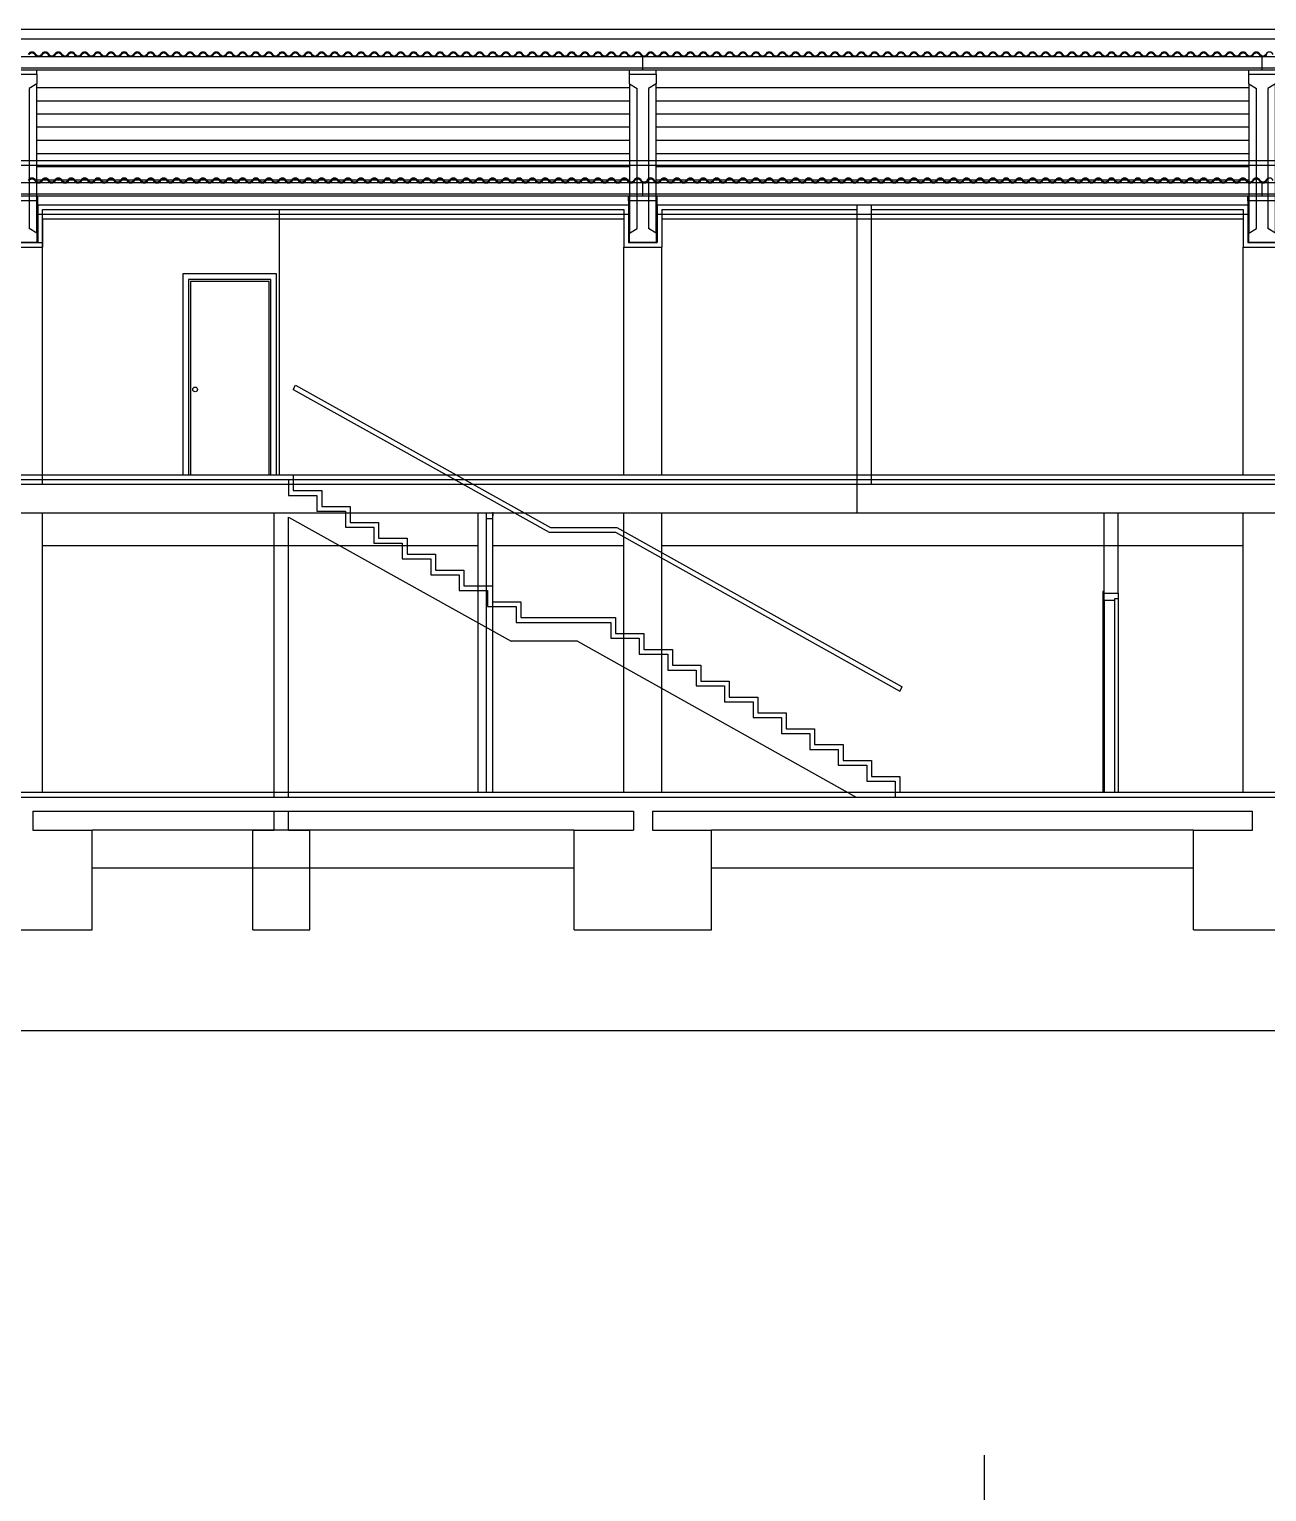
# Model space of a CAD drawing. Extents: x 61.5 to 152.9, y 23.4 to 69.1.
# Drawn here: x 103.48 to 116.54, y 53.63 to 69.06 of the extents above; entities that cross this region are included whole.
import ezdxf

# ---------------------------------------------------------------- set-up
doc = ezdxf.new("R2010")
doc.units = 0
doc.header["$LTSCALE"] = 0.02
doc.layers.get('0').update_dxf_attribs({"linetype": 'CONTINUOUS'})
for name, color, linetype in [('0-SM-AUX', 2, 'CONTINUOUS'), ('PB-20', 7, 'CONTINUOUS'), ('PB-21', 7, 'CONTINUOUS'), ('PB-22', 7, 'CONTINUOUS')]:
    doc.layers.add(name, color=color, linetype=linetype)

# ---------------------------------------------------------------- blocks, each defined once
blk = doc.blocks.new('P80210DF')
at = {"color": 4}
for points in [[(0, 0), (0, 2.12), (-0.99, 2.12), (-0.99, 0)], [(-0.06, 0), (-0.06, 2.06), (-0.93, 2.06), (-0.93, 0)], [(-0.08, 0), (-0.08, 2.04), (-0.91, 2.04), (-0.91, 0)]]:
    blk.add_lwpolyline(points, dxfattribs=at)
blk.add_circle((-0.86, 0.9), 0.025, dxfattribs=at)
blk = doc.blocks.new('P210-15T')
at = {"color": 4}
for p, q in [((-0.015, -0.04), (-0.015, -2.1)), ((0, -0.075), (0, -2.1)), ((0.11, -0.075), (0.11, -2.1)), ((0.15, -0.06), (0.15, -2.1))]:
    blk.add_line(p, q, dxfattribs=at)
for points in [[(0, -0.04), (0, 0.02), (-0.015, 0.02), (-0.015, -0.04)], [(0.15, -0.06), (0.11, -0.06), (0.11, -0.075), (0, -0.075), (0, 0), (0.15, 0)]]:
    blk.add_lwpolyline(points, close=True, dxfattribs=at)
blk = doc.blocks.new('Delta19-t')
for p, q in [((-0.14, 1.676), (-0.14, 1.776)), ((-0.14, 1.776), (0.14, 1.776)), ((0.14, 1.776), (0.14, 1.676)), ((-0.14, 1.676), (-0.06, 1.626)), ((-0.06, 0.15), (-0.06, 1.626)), ((0.14, 1.676), (0.06, 1.626)), ((0.06, 1.626), (0.06, 0.15)), ((-0.14, 0.1), (-0.06, 0.15)), ((-0.14, 0), (-0.14, 0.1)), ((0.14, 0), (-0.14, 0)), ((0.14, 0.1), (0.06, 0.15)), ((0.14, 0.1), (0.14, 0))]:
    blk.add_line(p, q)
at = {"color": 4}
for p, q in [((-0.14, 1.676), (-0.14, 0.1)), ((0.14, 0.1), (0.14, 1.676))]:
    blk.add_line(p, q, dxfattribs=at)

msp = doc.modelspace()

# ---------------------------------------------------------------- linework, layer by layer
at = {"layer": '0-SM-AUX'}
msp.add_lwpolyline([(89.519, 23.357), (142.288, 23.357), (142.288, 58.49), (89.519, 58.49)], close=True, dxfattribs=at)
at = {"layer": 'PB-20', "color": 4}
for p, q in [((96.695, 69.059), (136.281, 69.059)), ((96.705, 68.959), (136.271, 68.959)), ((136.288, 68.768), (96.688, 68.768)), ((109.955, 68.628), (109.955, 68.768)), ((116.488, 68.628), (116.488, 68.768)), ((136.288, 68.65), (96.688, 68.65)), ((136.288, 68.628), (96.688, 68.628)), ((103.561, 68.584), (103.561, 68.628)), ((109.815, 68.584), (109.815, 68.628)), ((110.095, 68.584), (110.095, 68.628)), ((116.348, 68.584), (116.348, 68.628)), ((103.561, 68.446), (109.815, 68.446)), ((110.095, 68.446), (116.348, 68.446)), ((103.561, 68.305), (109.815, 68.305)), ((110.095, 68.305), (116.348, 68.305)), ((103.561, 68.167), (109.815, 68.167)), ((110.095, 68.167), (116.348, 68.167)), ((103.561, 68.028), (109.815, 68.028)), ((110.095, 68.028), (116.348, 68.028)), ((103.561, 67.887), (109.815, 67.887)), ((103.561, 67.748), (109.815, 67.748)), ((110.095, 67.887), (116.348, 67.887)), ((110.095, 67.748), (116.348, 67.748)), ((103.561, 67.61), (109.815, 67.61)), ((110.095, 67.61), (116.348, 67.61)), ((103.561, 67.471), (109.815, 67.471)), ((110.095, 67.471), (116.348, 67.471)), ((106.121, 64.358), (106.121, 67.158)), ((116.288, 64.358), (116.288, 66.758)), ((106.267, 65.258), (106.292, 65.302)), ((106.292, 65.302), (108.98, 63.801)), ((106.267, 65.258), (108.967, 63.751)), ((108.967, 63.751), (109.667, 63.751)), ((108.98, 63.801), (109.68, 63.801)), ((109.667, 63.751), (112.667, 62.076)), ((109.68, 63.801), (112.692, 62.119)), ((112.667, 62.076), (112.692, 62.119)), ((105.842, 60.608), (104.146, 60.608)), ((109.23, 60.608), (106.442, 60.608)), ((115.763, 60.608), (110.68, 60.608)), ((105.842, 60.208), (104.146, 60.208)), ((109.23, 60.208), (106.442, 60.208)), ((115.763, 60.208), (110.68, 60.208))]:
    msp.add_line(p, q, dxfattribs=at)
at = {"layer": 'PB-20'}
for p, q in [((103.571, 67.208), (109.805, 67.208)), ((103.571, 67.208), (103.571, 66.808)), ((103.621, 67.158), (109.755, 67.158)), ((103.621, 66.808), (103.621, 67.158)), ((109.755, 67.158), (109.755, 66.758)), ((109.805, 67.208), (109.805, 66.808)), ((110.105, 67.208), (116.338, 67.208)), ((110.105, 67.208), (110.105, 66.808)), ((110.155, 67.158), (112.217, 67.158)), ((110.155, 67.158), (110.155, 66.758)), ((112.217, 63.958), (112.217, 67.208)), ((112.367, 64.258), (112.367, 67.208)), ((112.367, 67.158), (116.288, 67.158)), ((116.288, 67.158), (116.288, 66.758)), ((116.338, 67.208), (116.338, 66.808)), ((103.471, 66.808), (103.621, 66.808)), ((103.621, 64.258), (103.621, 66.808)), ((109.755, 66.758), (110.155, 66.758)), ((109.805, 66.808), (110.105, 66.808)), ((116.288, 66.758), (116.688, 66.758)), ((116.338, 66.808), (116.638, 66.808)), ((103.621, 64.358), (106.267, 64.358)), ((112.367, 64.358), (123.071, 64.358)), ((103.621, 64.308), (106.217, 64.308)), ((103.621, 64.258), (106.217, 64.258)), ((112.367, 64.308), (123.071, 64.308)), ((112.367, 64.258), (123.071, 64.258)), ((96.488, 63.958), (106.067, 63.958)), ((106.067, 60.958), (106.067, 63.958)), ((106.217, 60.958), (106.217, 63.912)), ((106.217, 63.912), (108.565, 62.601)), ((112.217, 63.958), (114.821, 63.958)), ((114.821, 63.108), (114.821, 63.958)), ((114.971, 63.108), (114.971, 63.958)), ((114.971, 63.958), (120.296, 63.958)), ((114.821, 63.108), (114.971, 63.108)), ((109.265, 62.601), (108.565, 62.601)), ((109.265, 62.601), (112.207, 60.958)), ((96.488, 61.008), (106.067, 61.008)), ((96.488, 60.958), (106.067, 60.958)), ((106.217, 61.008), (112.099, 61.008)), ((106.217, 60.958), (112.207, 60.958)), ((112.617, 61.008), (112.617, 60.958)), ((112.617, 60.958), (125.308, 60.958)), ((112.667, 61.008), (125.308, 61.008)), ((103.521, 60.808), (106.067, 60.808)), ((103.521, 60.808), (103.521, 60.608)), ((106.067, 60.608), (106.067, 60.808)), ((106.217, 60.608), (106.217, 60.808)), ((106.217, 60.808), (109.855, 60.808)), ((109.855, 60.808), (109.855, 60.608)), ((110.055, 60.808), (116.388, 60.808)), ((110.055, 60.808), (110.055, 60.608)), ((116.388, 60.608), (116.388, 60.808)), ((103.521, 60.608), (104.146, 60.608)), ((104.146, 59.558), (104.146, 60.608)), ((105.842, 59.558), (105.842, 60.608)), ((105.842, 60.608), (106.067, 60.608)), ((106.217, 60.608), (106.442, 60.608)), ((106.442, 59.558), (106.442, 60.608)), ((109.23, 60.608), (109.855, 60.608)), ((109.23, 59.558), (109.23, 60.608)), ((110.055, 60.608), (110.68, 60.608)), ((110.68, 59.558), (110.68, 60.608)), ((115.763, 59.558), (115.763, 60.608)), ((115.763, 60.608), (116.388, 60.608)), ((102.696, 59.558), (104.146, 59.558)), ((105.842, 59.558), (106.442, 59.558)), ((109.23, 59.558), (110.68, 59.558)), ((115.763, 59.558), (117.213, 59.558))]:
    msp.add_line(p, q, dxfattribs=at)
for points in [[(105.973, 64.358), (106.267, 64.358), (106.267, 64.191), (106.567, 64.191), (106.567, 64.023), (106.867, 64.023), (106.867, 63.856), (107.167, 63.856), (107.167, 63.688), (107.467, 63.688), (107.467, 63.521), (107.767, 63.521), (107.767, 63.353), (108.067, 63.353), (108.067, 63.186), (108.367, 63.186), (108.367, 63.018), (108.667, 63.018), (108.667, 62.851), (109.667, 62.851), (109.667, 62.683), (109.967, 62.683), (109.967, 62.516), (110.267, 62.516), (110.267, 62.348), (110.567, 62.348), (110.567, 62.181), (110.867, 62.181), (110.867, 62.013), (111.167, 62.013), (111.167, 61.846), (111.467, 61.846), (111.467, 61.678), (111.767, 61.678), (111.767, 61.511), (112.067, 61.511), (112.067, 61.343), (112.367, 61.343), (112.367, 61.176), (112.667, 61.176), (112.667, 61.008)], [(106.073, 64.308), (106.217, 64.308), (106.217, 64.141), (106.517, 64.141), (106.517, 63.973), (106.817, 63.973), (106.817, 63.806), (107.117, 63.806), (107.117, 63.638), (107.417, 63.638), (107.417, 63.471), (107.717, 63.471), (107.717, 63.303), (108.017, 63.303), (108.017, 63.136), (108.317, 63.136), (108.317, 62.968), (108.617, 62.968), (108.617, 62.801), (109.617, 62.801), (109.617, 62.633), (109.917, 62.633), (109.917, 62.466), (110.217, 62.466), (110.217, 62.298), (110.517, 62.298), (110.517, 62.131), (110.817, 62.131), (110.817, 61.963), (111.117, 61.963), (111.117, 61.796), (111.417, 61.796), (111.417, 61.628), (111.717, 61.628), (111.717, 61.461), (112.017, 61.461), (112.017, 61.293), (112.317, 61.293), (112.317, 61.126), (112.617, 61.126), (112.617, 61.008)]]:
    msp.add_lwpolyline(points, dxfattribs=at)
at = {"layer": 'PB-20', "color": 4}
for centre, radius, start, end in [((103.511, 68.774), 0.0448, 25.9263, 154.0737), ((103.511, 68.773), 0.0356, 34.9312, 145.0688), ((103.58, 68.813), 0.0448, 205.9263, 334.0737), ((103.58, 68.814), 0.0356, 214.9312, 325.0688), ((103.65, 68.774), 0.0448, 25.9263, 154.0737), ((103.65, 68.773), 0.0356, 34.9312, 145.0688), ((103.719, 68.813), 0.0448, 205.9263, 334.0737), ((103.719, 68.814), 0.0356, 214.9312, 325.0688), ((103.788, 68.774), 0.0448, 25.9263, 154.0737), ((103.788, 68.773), 0.0356, 34.9312, 145.0688), ((103.858, 68.813), 0.0448, 205.9263, 334.0737), ((103.858, 68.814), 0.0356, 214.9312, 325.0688), ((103.927, 68.774), 0.0448, 25.9263, 154.0737), ((103.927, 68.773), 0.0356, 34.9312, 145.0688), ((103.997, 68.813), 0.0448, 205.9263, 334.0737), ((103.997, 68.814), 0.0356, 214.9312, 325.0688), ((104.066, 68.774), 0.0448, 25.9263, 154.0737), ((104.066, 68.773), 0.0356, 34.9312, 145.0688), ((104.136, 68.813), 0.0448, 205.9263, 334.0737), ((104.136, 68.814), 0.0356, 214.9312, 325.0688), ((104.205, 68.774), 0.0448, 25.9263, 154.0737), ((104.205, 68.773), 0.0356, 34.9312, 145.0688), ((104.275, 68.813), 0.0448, 205.9263, 334.0737), ((104.275, 68.814), 0.0356, 214.9312, 325.0688), ((104.344, 68.774), 0.0448, 25.9263, 154.0737), ((104.344, 68.773), 0.0356, 34.9312, 145.0688), ((104.413, 68.813), 0.0448, 205.9263, 334.0737), ((104.413, 68.814), 0.0356, 214.9312, 325.0688), ((104.483, 68.774), 0.0448, 25.9263, 154.0737), ((104.483, 68.773), 0.0356, 34.9312, 145.0688), ((104.552, 68.813), 0.0448, 205.9263, 334.0737), ((104.552, 68.814), 0.0356, 214.9312, 325.0688), ((104.622, 68.774), 0.0448, 25.9263, 154.0737), ((104.622, 68.773), 0.0356, 34.9312, 145.0688), ((104.691, 68.813), 0.0448, 205.9263, 334.0737), ((104.691, 68.814), 0.0356, 214.9312, 325.0688), ((104.761, 68.774), 0.0448, 25.9263, 154.0737), ((104.761, 68.773), 0.0356, 34.9312, 145.0688), ((104.83, 68.813), 0.0448, 205.9263, 334.0737), ((104.83, 68.814), 0.0356, 214.9312, 325.0688), ((104.9, 68.774), 0.0448, 25.9263, 154.0737), ((104.9, 68.773), 0.0356, 34.9312, 145.0688), ((104.969, 68.813), 0.0448, 205.9263, 334.0737), ((104.969, 68.814), 0.0356, 214.9312, 325.0688), ((105.038, 68.774), 0.0448, 25.9263, 154.0737), ((105.038, 68.773), 0.0356, 34.9312, 145.0688), ((105.108, 68.813), 0.0448, 205.9263, 334.0737), ((105.108, 68.814), 0.0356, 214.9312, 325.0688), ((105.177, 68.774), 0.0448, 25.9263, 154.0737), ((105.177, 68.773), 0.0356, 34.9312, 145.0688), ((105.247, 68.813), 0.0448, 205.9263, 334.0737), ((105.247, 68.814), 0.0356, 214.9312, 325.0688), ((105.316, 68.774), 0.0448, 25.9263, 154.0737), ((105.316, 68.773), 0.0356, 34.9312, 145.0688), ((105.386, 68.813), 0.0448, 205.9263, 334.0737), ((105.386, 68.814), 0.0356, 214.9312, 325.0688), ((105.455, 68.774), 0.0448, 25.9263, 154.0737), ((105.455, 68.773), 0.0356, 34.9312, 145.0688), ((105.525, 68.813), 0.0448, 205.9263, 334.0737), ((105.525, 68.814), 0.0356, 214.9312, 325.0688), ((105.594, 68.774), 0.0448, 25.9263, 154.0737), ((105.594, 68.773), 0.0356, 34.9312, 145.0688), ((105.663, 68.813), 0.0448, 205.9263, 334.0737), ((105.663, 68.814), 0.0356, 214.9312, 325.0688), ((105.733, 68.774), 0.0448, 25.9263, 154.0737), ((105.733, 68.773), 0.0356, 34.9312, 145.0688), ((105.802, 68.813), 0.0448, 205.9263, 334.0737), ((105.802, 68.814), 0.0356, 214.9312, 325.0688), ((105.872, 68.774), 0.0448, 25.9263, 154.0737), ((105.872, 68.773), 0.0356, 34.9312, 145.0688), ((105.941, 68.813), 0.0448, 205.9263, 334.0737), ((105.941, 68.814), 0.0356, 214.9312, 325.0688), ((106.011, 68.774), 0.0448, 25.9263, 154.0737), ((106.011, 68.773), 0.0356, 34.9312, 145.0688), ((106.08, 68.813), 0.0448, 205.9263, 334.0737), ((106.08, 68.814), 0.0356, 214.9312, 325.0688), ((106.15, 68.774), 0.0448, 25.9263, 154.0737), ((106.15, 68.773), 0.0356, 34.9312, 145.0688), ((106.219, 68.813), 0.0448, 205.9263, 334.0737), ((106.219, 68.814), 0.0356, 214.9312, 325.0688), ((106.288, 68.774), 0.0448, 25.9263, 154.0737), ((106.288, 68.773), 0.0356, 34.9312, 145.0688), ((106.358, 68.813), 0.0448, 205.9263, 334.0737), ((106.358, 68.814), 0.0356, 214.9312, 325.0688), ((106.427, 68.774), 0.0448, 25.9263, 154.0737), ((106.427, 68.773), 0.0356, 34.9312, 145.0688), ((106.497, 68.813), 0.0448, 205.9263, 334.0737), ((106.497, 68.814), 0.0356, 214.9312, 325.0688), ((106.566, 68.774), 0.0448, 25.9263, 154.0737), ((106.566, 68.773), 0.0356, 34.9312, 145.0688), ((106.636, 68.813), 0.0448, 205.9263, 334.0737), ((106.636, 68.814), 0.0356, 214.9312, 325.0688), ((106.705, 68.774), 0.0448, 25.9263, 154.0737), ((106.705, 68.773), 0.0356, 34.9312, 145.0688), ((106.775, 68.813), 0.0448, 205.9263, 334.0737), ((106.775, 68.814), 0.0356, 214.9312, 325.0688), ((106.844, 68.774), 0.0448, 25.9263, 154.0737), ((106.844, 68.773), 0.0356, 34.9312, 145.0688), ((106.913, 68.813), 0.0448, 205.9263, 334.0737), ((106.913, 68.814), 0.0356, 214.9312, 325.0688), ((106.983, 68.774), 0.0448, 25.9263, 154.0737), ((106.983, 68.773), 0.0356, 34.9312, 145.0688), ((107.052, 68.813), 0.0448, 205.9263, 334.0737), ((107.052, 68.814), 0.0356, 214.9312, 325.0688), ((107.122, 68.774), 0.0448, 25.9263, 154.0737), ((107.122, 68.773), 0.0356, 34.9312, 145.0688), ((107.191, 68.813), 0.0448, 205.9263, 334.0737), ((107.191, 68.814), 0.0356, 214.9312, 325.0688), ((107.261, 68.774), 0.0448, 25.9263, 154.0737), ((107.261, 68.773), 0.0356, 34.9312, 145.0688), ((107.33, 68.813), 0.0448, 205.9263, 334.0737), ((107.33, 68.814), 0.0356, 214.9312, 325.0688), ((107.4, 68.774), 0.0448, 25.9263, 154.0737), ((107.4, 68.773), 0.0356, 34.9312, 145.0688), ((107.469, 68.813), 0.0448, 205.9263, 334.0737), ((107.469, 68.814), 0.0356, 214.9312, 325.0688), ((107.538, 68.774), 0.0448, 25.9263, 154.0737), ((107.538, 68.773), 0.0356, 34.9312, 145.0688), ((107.608, 68.813), 0.0448, 205.9263, 334.0737), ((107.608, 68.814), 0.0356, 214.9312, 325.0688), ((107.677, 68.774), 0.0448, 25.9263, 154.0737), ((107.677, 68.773), 0.0356, 34.9312, 145.0688), ((107.747, 68.813), 0.0448, 205.9263, 334.0737), ((107.747, 68.814), 0.0356, 214.9312, 325.0688), ((107.816, 68.774), 0.0448, 25.9263, 154.0737), ((107.816, 68.773), 0.0356, 34.9312, 145.0688), ((107.886, 68.813), 0.0448, 205.9263, 334.0737), ((107.886, 68.814), 0.0356, 214.9312, 325.0688), ((107.955, 68.774), 0.0448, 25.9263, 154.0737), ((107.955, 68.773), 0.0356, 34.9312, 145.0688), ((108.025, 68.813), 0.0448, 205.9263, 334.0737), ((108.025, 68.814), 0.0356, 214.9312, 325.0688), ((108.094, 68.774), 0.0448, 25.9263, 154.0737), ((108.094, 68.773), 0.0356, 34.9312, 145.0688), ((108.163, 68.813), 0.0448, 205.9263, 334.0737), ((108.163, 68.814), 0.0356, 214.9312, 325.0688), ((108.233, 68.774), 0.0448, 25.9263, 154.0737), ((108.233, 68.773), 0.0356, 34.9312, 145.0688), ((108.302, 68.813), 0.0448, 205.9263, 334.0737), ((108.302, 68.814), 0.0356, 214.9312, 325.0688), ((108.372, 68.774), 0.0448, 25.9263, 154.0737), ((108.372, 68.773), 0.0356, 34.9312, 145.0688), ((108.441, 68.813), 0.0448, 205.9263, 334.0737), ((108.441, 68.814), 0.0356, 214.9312, 325.0688), ((108.511, 68.774), 0.0448, 25.9263, 154.0737), ((108.511, 68.773), 0.0356, 34.9312, 145.0688), ((108.58, 68.813), 0.0448, 205.9263, 334.0737), ((108.58, 68.814), 0.0356, 214.9312, 325.0688), ((108.65, 68.774), 0.0448, 25.9263, 154.0737), ((108.65, 68.773), 0.0356, 34.9312, 145.0688), ((108.719, 68.813), 0.0448, 205.9263, 334.0737), ((108.719, 68.814), 0.0356, 214.9312, 325.0688), ((108.788, 68.774), 0.0448, 25.9263, 154.0737), ((108.788, 68.773), 0.0356, 34.9312, 145.0688), ((108.858, 68.813), 0.0448, 205.9263, 334.0737), ((108.858, 68.814), 0.0356, 214.9312, 325.0688), ((108.927, 68.774), 0.0448, 25.9263, 154.0737), ((108.927, 68.773), 0.0356, 34.9312, 145.0688), ((108.997, 68.813), 0.0448, 205.9263, 334.0737), ((108.997, 68.814), 0.0356, 214.9312, 325.0688), ((109.066, 68.774), 0.0448, 25.9263, 154.0737), ((109.066, 68.773), 0.0356, 34.9312, 145.0688), ((109.136, 68.813), 0.0448, 205.9263, 334.0737), ((109.136, 68.814), 0.0356, 214.9312, 325.0688), ((109.205, 68.774), 0.0448, 25.9263, 154.0737), ((109.205, 68.773), 0.0356, 34.9312, 145.0688), ((109.275, 68.813), 0.0448, 205.9263, 334.0737), ((109.275, 68.814), 0.0356, 214.9312, 325.0688), ((109.344, 68.774), 0.0448, 25.9263, 154.0737), ((109.344, 68.773), 0.0356, 34.9312, 145.0688), ((109.413, 68.813), 0.0448, 205.9263, 334.0737), ((109.413, 68.814), 0.0356, 214.9312, 325.0688), ((109.483, 68.774), 0.0448, 25.9263, 154.0737), ((109.483, 68.773), 0.0356, 34.9312, 145.0688), ((109.552, 68.813), 0.0448, 205.9263, 334.0737), ((109.552, 68.814), 0.0356, 214.9312, 325.0688), ((109.622, 68.774), 0.0448, 25.9263, 154.0737), ((109.622, 68.773), 0.0356, 34.9312, 145.0688), ((109.691, 68.813), 0.0448, 205.9263, 334.0737), ((109.691, 68.814), 0.0356, 214.9312, 325.0688), ((109.761, 68.774), 0.0448, 25.9263, 154.0737), ((109.761, 68.773), 0.0356, 34.9312, 145.0688), ((109.83, 68.813), 0.0448, 205.9263, 334.0737), ((109.83, 68.814), 0.0356, 214.9312, 325.0688), ((109.9, 68.774), 0.0448, 25.9263, 154.0737), ((109.9, 68.773), 0.0356, 34.9312, 145.0688), ((109.969, 68.813), 0.0448, 205.9263, 334.0737), ((109.969, 68.814), 0.0356, 214.9312, 325.0688), ((110.038, 68.774), 0.0448, 25.9263, 154.0737), ((110.038, 68.773), 0.0356, 34.9312, 145.0688), ((110.108, 68.813), 0.0448, 205.9263, 334.0737), ((110.108, 68.814), 0.0356, 214.9312, 325.0688), ((110.177, 68.774), 0.0448, 25.9263, 154.0737), ((110.177, 68.773), 0.0356, 34.9312, 145.0688), ((110.247, 68.813), 0.0448, 205.9263, 334.0737), ((110.247, 68.814), 0.0356, 214.9312, 325.0688), ((110.316, 68.774), 0.0448, 25.9263, 154.0737), ((110.316, 68.773), 0.0356, 34.9312, 145.0688), ((110.386, 68.813), 0.0448, 205.9263, 334.0737), ((110.386, 68.814), 0.0356, 214.9312, 325.0688), ((110.455, 68.774), 0.0448, 25.9263, 154.0737), ((110.455, 68.773), 0.0356, 34.9312, 145.0688), ((110.525, 68.813), 0.0448, 205.9263, 334.0737), ((110.525, 68.814), 0.0356, 214.9312, 325.0688), ((110.594, 68.774), 0.0448, 25.9263, 154.0737), ((110.594, 68.773), 0.0356, 34.9312, 145.0688), ((110.663, 68.813), 0.0448, 205.9263, 334.0737), ((110.663, 68.814), 0.0356, 214.9312, 325.0688), ((110.733, 68.774), 0.0448, 25.9263, 154.0737), ((110.733, 68.773), 0.0356, 34.9312, 145.0688), ((110.802, 68.813), 0.0448, 205.9263, 334.0737), ((110.802, 68.814), 0.0356, 214.9312, 325.0688), ((110.872, 68.774), 0.0448, 25.9263, 154.0737), ((110.872, 68.773), 0.0356, 34.9312, 145.0688), ((110.941, 68.813), 0.0448, 205.9263, 334.0737), ((110.941, 68.814), 0.0356, 214.9312, 325.0688), ((111.011, 68.774), 0.0448, 25.9263, 154.0737), ((111.011, 68.773), 0.0356, 34.9312, 145.0688), ((111.08, 68.813), 0.0448, 205.9263, 334.0737), ((111.08, 68.814), 0.0356, 214.9312, 325.0688), ((111.15, 68.774), 0.0448, 25.9263, 154.0737), ((111.15, 68.773), 0.0356, 34.9312, 145.0688), ((111.219, 68.813), 0.0448, 205.9263, 334.0737), ((111.219, 68.814), 0.0356, 214.9312, 325.0688), ((111.288, 68.774), 0.0448, 25.9263, 154.0737), ((111.288, 68.773), 0.0356, 34.9312, 145.0688), ((111.358, 68.813), 0.0448, 205.9263, 334.0737), ((111.358, 68.814), 0.0356, 214.9312, 325.0688), ((111.427, 68.774), 0.0448, 25.9263, 154.0737), ((111.427, 68.773), 0.0356, 34.9312, 145.0688), ((111.497, 68.813), 0.0448, 205.9263, 334.0737), ((111.497, 68.814), 0.0356, 214.9312, 325.0688), ((111.566, 68.774), 0.0448, 25.9263, 154.0737), ((111.566, 68.773), 0.0356, 34.9312, 145.0688), ((111.636, 68.813), 0.0448, 205.9263, 334.0737), ((111.636, 68.814), 0.0356, 214.9312, 325.0688), ((111.705, 68.774), 0.0448, 25.9263, 154.0737), ((111.705, 68.773), 0.0356, 34.9312, 145.0688), ((111.774, 68.813), 0.0448, 205.9263, 334.0737), ((111.774, 68.814), 0.0356, 214.9312, 325.0688), ((111.844, 68.774), 0.0448, 25.9263, 154.0737), ((111.844, 68.773), 0.0356, 34.9312, 145.0688), ((111.913, 68.813), 0.0448, 205.9263, 334.0737), ((111.913, 68.814), 0.0356, 214.9312, 325.0688), ((111.983, 68.774), 0.0448, 25.9263, 154.0737), ((111.983, 68.773), 0.0356, 34.9312, 145.0688), ((112.052, 68.813), 0.0448, 205.9263, 334.0737), ((112.052, 68.814), 0.0356, 214.9312, 325.0688), ((112.122, 68.774), 0.0448, 25.9263, 154.0737), ((112.122, 68.773), 0.0356, 34.9312, 145.0688), ((112.191, 68.813), 0.0448, 205.9263, 334.0737), ((112.191, 68.814), 0.0356, 214.9312, 325.0688), ((112.261, 68.774), 0.0448, 25.9263, 154.0737), ((112.261, 68.773), 0.0356, 34.9312, 145.0688), ((112.33, 68.813), 0.0448, 205.9263, 334.0737), ((112.33, 68.814), 0.0356, 214.9312, 325.0688), ((112.399, 68.774), 0.0448, 25.9263, 154.0737), ((112.399, 68.773), 0.0356, 34.9312, 145.0688), ((112.469, 68.813), 0.0448, 205.9263, 334.0737), ((112.469, 68.814), 0.0356, 214.9312, 325.0688), ((112.538, 68.774), 0.0448, 25.9263, 154.0737), ((112.538, 68.773), 0.0356, 34.9312, 145.0688), ((112.608, 68.813), 0.0448, 205.9263, 334.0737), ((112.608, 68.814), 0.0356, 214.9312, 325.0688), ((112.677, 68.774), 0.0448, 25.9263, 154.0737), ((112.677, 68.773), 0.0356, 34.9312, 145.0688), ((112.747, 68.813), 0.0448, 205.9263, 334.0737), ((112.747, 68.814), 0.0356, 214.9312, 325.0688), ((112.816, 68.774), 0.0448, 25.9263, 154.0737), ((112.816, 68.773), 0.0356, 34.9312, 145.0688), ((112.886, 68.813), 0.0448, 205.9263, 334.0737), ((112.886, 68.814), 0.0356, 214.9312, 325.0688), ((112.955, 68.774), 0.0448, 25.9263, 154.0737), ((112.955, 68.773), 0.0356, 34.9312, 145.0688), ((113.024, 68.813), 0.0448, 205.9263, 334.0737), ((113.024, 68.814), 0.0356, 214.9312, 325.0688), ((113.094, 68.774), 0.0448, 25.9263, 154.0737), ((113.094, 68.773), 0.0356, 34.9312, 145.0688), ((113.163, 68.813), 0.0448, 205.9263, 334.0737), ((113.163, 68.814), 0.0356, 214.9312, 325.0688), ((113.233, 68.774), 0.0448, 25.9263, 154.0737), ((113.233, 68.773), 0.0356, 34.9312, 145.0688), ((113.302, 68.813), 0.0448, 205.9263, 334.0737), ((113.302, 68.814), 0.0356, 214.9312, 325.0688), ((113.372, 68.774), 0.0448, 25.9263, 154.0737), ((113.372, 68.773), 0.0356, 34.9312, 145.0688), ((113.441, 68.813), 0.0448, 205.9263, 334.0737), ((113.441, 68.814), 0.0356, 214.9312, 325.0688), ((113.511, 68.774), 0.0448, 25.9263, 154.0737), ((113.511, 68.773), 0.0356, 34.9312, 145.0688), ((113.58, 68.813), 0.0448, 205.9263, 334.0737), ((113.58, 68.814), 0.0356, 214.9312, 325.0688), ((113.649, 68.774), 0.0448, 25.9263, 154.0737), ((113.649, 68.773), 0.0356, 34.9312, 145.0688), ((113.719, 68.813), 0.0448, 205.9263, 334.0737), ((113.719, 68.814), 0.0356, 214.9312, 325.0688), ((113.788, 68.774), 0.0448, 25.9263, 154.0737), ((113.788, 68.773), 0.0356, 34.9312, 145.0688), ((113.858, 68.813), 0.0448, 205.9263, 334.0737), ((113.858, 68.814), 0.0356, 214.9312, 325.0688), ((113.927, 68.774), 0.0448, 25.9263, 154.0737), ((113.927, 68.773), 0.0356, 34.9312, 145.0688), ((113.997, 68.813), 0.0448, 205.9263, 334.0737), ((113.997, 68.814), 0.0356, 214.9312, 325.0688), ((114.066, 68.774), 0.0448, 25.9263, 154.0737), ((114.066, 68.773), 0.0356, 34.9312, 145.0688), ((114.136, 68.813), 0.0448, 205.9263, 334.0737), ((114.136, 68.814), 0.0356, 214.9312, 325.0688), ((114.205, 68.774), 0.0448, 25.9263, 154.0737), ((114.205, 68.773), 0.0356, 34.9312, 145.0688), ((114.274, 68.813), 0.0448, 205.9263, 334.0737), ((114.274, 68.814), 0.0356, 214.9312, 325.0688), ((114.344, 68.774), 0.0448, 25.9263, 154.0737), ((114.344, 68.773), 0.0356, 34.9312, 145.0688), ((114.413, 68.813), 0.0448, 205.9263, 334.0737), ((114.413, 68.814), 0.0356, 214.9312, 325.0688), ((114.483, 68.774), 0.0448, 25.9263, 154.0737), ((114.483, 68.773), 0.0356, 34.9312, 145.0688), ((114.552, 68.813), 0.0448, 205.9263, 334.0737), ((114.552, 68.814), 0.0356, 214.9312, 325.0688), ((114.622, 68.774), 0.0448, 25.9263, 154.0737), ((114.622, 68.773), 0.0356, 34.9312, 145.0688), ((114.691, 68.813), 0.0448, 205.9263, 334.0737), ((114.691, 68.814), 0.0356, 214.9312, 325.0688), ((114.761, 68.774), 0.0448, 25.9263, 154.0737), ((114.761, 68.773), 0.0356, 34.9312, 145.0688), ((114.83, 68.813), 0.0448, 205.9263, 334.0737), ((114.83, 68.814), 0.0356, 214.9312, 325.0688), ((114.899, 68.774), 0.0448, 25.9263, 154.0737), ((114.899, 68.773), 0.0356, 34.9312, 145.0688), ((114.969, 68.813), 0.0448, 205.9263, 334.0737), ((114.969, 68.814), 0.0356, 214.9312, 325.0688), ((115.038, 68.774), 0.0448, 25.9263, 154.0737), ((115.038, 68.773), 0.0356, 34.9312, 145.0688), ((115.108, 68.813), 0.0448, 205.9263, 334.0737), ((115.108, 68.814), 0.0356, 214.9312, 325.0688), ((115.177, 68.774), 0.0448, 25.9263, 154.0737), ((115.177, 68.773), 0.0356, 34.9312, 145.0688), ((115.247, 68.813), 0.0448, 205.9263, 334.0737), ((115.247, 68.814), 0.0356, 214.9312, 325.0688), ((115.316, 68.774), 0.0448, 25.9263, 154.0737), ((115.316, 68.773), 0.0356, 34.9312, 145.0688), ((115.386, 68.813), 0.0448, 205.9263, 334.0737), ((115.386, 68.814), 0.0356, 214.9312, 325.0688), ((115.455, 68.774), 0.0448, 25.9263, 154.0737), ((115.455, 68.773), 0.0356, 34.9312, 145.0688), ((115.524, 68.813), 0.0448, 205.9263, 334.0737), ((115.524, 68.814), 0.0356, 214.9312, 325.0688), ((115.594, 68.774), 0.0448, 25.9263, 154.0737), ((115.594, 68.773), 0.0356, 34.9312, 145.0688), ((115.663, 68.813), 0.0448, 205.9263, 334.0737), ((115.663, 68.814), 0.0356, 214.9312, 325.0688), ((115.733, 68.774), 0.0448, 25.9263, 154.0737), ((115.733, 68.773), 0.0356, 34.9312, 145.0688), ((115.802, 68.813), 0.0448, 205.9263, 334.0737), ((115.802, 68.814), 0.0356, 214.9312, 325.0688), ((115.872, 68.774), 0.0448, 25.9263, 154.0737), ((115.872, 68.773), 0.0356, 34.9312, 145.0688), ((115.941, 68.813), 0.0448, 205.9263, 334.0737), ((115.941, 68.814), 0.0356, 214.9312, 325.0688), ((116.011, 68.774), 0.0448, 25.9263, 154.0737), ((116.011, 68.773), 0.0356, 34.9312, 145.0688), ((116.08, 68.813), 0.0448, 205.9263, 334.0737), ((116.08, 68.814), 0.0356, 214.9312, 325.0688), ((116.149, 68.774), 0.0448, 25.9263, 154.0737), ((116.149, 68.773), 0.0356, 34.9312, 145.0688), ((116.219, 68.813), 0.0448, 205.9263, 334.0737), ((116.219, 68.814), 0.0356, 214.9312, 325.0688), ((116.288, 68.774), 0.0448, 25.9263, 154.0737), ((116.288, 68.773), 0.0356, 34.9312, 145.0688), ((116.358, 68.813), 0.0448, 205.9263, 334.0737), ((116.358, 68.814), 0.0356, 214.9312, 325.0688), ((116.427, 68.774), 0.0448, 25.9263, 154.0737), ((116.427, 68.773), 0.0356, 34.9312, 145.0688), ((116.497, 68.813), 0.0448, 205.9263, 334.0737), ((116.497, 68.814), 0.0356, 214.9312, 325.0688), ((116.566, 68.774), 0.0448, 25.9263, 154.0737)]:
    msp.add_arc(centre, radius, start, end, dxfattribs=at)
at = {"layer": 'PB-21', "color": 1}
msp.add_line((113.555, 54.012), (113.555, 29.124), dxfattribs=at)
at = {"layer": 'PB-22', "color": 4}
for p, q in [((96.695, 69.059), (136.281, 69.059)), ((96.705, 68.959), (136.271, 68.959)), ((136.288, 67.671), (96.688, 67.671)), ((136.288, 67.621), (96.688, 67.621)), ((136.288, 67.437), (96.688, 67.437)), ((109.955, 67.298), (109.955, 67.439)), ((116.488, 67.298), (116.488, 67.439)), ((136.288, 67.319), (96.688, 67.319)), ((136.288, 67.298), (96.688, 67.298)), ((103.571, 67.249), (103.571, 67.298)), ((109.805, 67.249), (109.805, 67.298)), ((110.105, 67.249), (110.105, 67.298)), ((116.338, 67.249), (116.338, 67.298)), ((103.621, 64.358), (103.621, 66.758)), ((109.755, 64.358), (109.755, 66.758)), ((110.155, 64.358), (110.155, 66.758)), ((116.288, 64.358), (116.288, 66.758)), ((103.621, 61.008), (103.621, 63.958)), ((108.217, 61.008), (108.217, 63.958)), ((108.307, 61.008), (108.307, 63.958)), ((108.307, 63.958), (108.367, 63.958)), ((108.307, 63.898), (108.367, 63.898)), ((108.367, 63.958), (108.367, 61.008)), ((108.377, 63.958), (108.367, 63.958)), ((108.377, 63.925), (108.367, 63.925)), ((108.377, 63.925), (108.377, 63.958)), ((109.755, 61.008), (109.755, 63.958)), ((110.155, 61.008), (110.155, 63.958)), ((116.288, 61.008), (116.288, 63.958)), ((108.217, 63.608), (103.621, 63.608)), ((109.755, 63.608), (108.367, 63.608)), ((116.288, 63.608), (110.155, 63.608)), ((109.23, 60.608), (104.146, 60.608)), ((115.763, 60.608), (110.68, 60.608)), ((109.23, 60.208), (104.146, 60.208)), ((115.763, 60.208), (110.68, 60.208))]:
    msp.add_line(p, q, dxfattribs=at)
at = {"layer": 'PB-22'}
for p, q in [((103.571, 67.108), (109.805, 67.108)), ((103.621, 67.058), (109.755, 67.058)), ((103.621, 67.058), (103.621, 66.758)), ((109.755, 67.058), (109.755, 66.758)), ((110.105, 67.108), (116.338, 67.108)), ((110.155, 67.058), (110.155, 66.758)), ((110.155, 67.058), (116.288, 67.058)), ((116.288, 67.058), (116.288, 66.758)), ((103.221, 66.758), (103.621, 66.758)), ((109.755, 66.758), (110.155, 66.758)), ((116.288, 66.758), (116.688, 66.758)), ((96.688, 64.358), (126.588, 64.358)), ((96.688, 64.308), (126.588, 64.308)), ((96.688, 64.258), (126.588, 64.258)), ((96.488, 63.958), (127.938, 63.958)), ((96.488, 61.008), (127.938, 61.008)), ((96.488, 60.958), (127.938, 60.958)), ((103.521, 60.808), (103.521, 60.608)), ((103.521, 60.808), (109.855, 60.808)), ((109.855, 60.808), (109.855, 60.608)), ((110.055, 60.808), (116.388, 60.808)), ((110.055, 60.808), (110.055, 60.608)), ((116.388, 60.608), (116.388, 60.808)), ((103.521, 60.608), (104.146, 60.608)), ((104.146, 59.558), (104.146, 60.608)), ((109.23, 60.608), (109.855, 60.608)), ((109.23, 59.558), (109.23, 60.608)), ((110.055, 60.608), (110.68, 60.608)), ((110.68, 59.558), (110.68, 60.608)), ((115.763, 60.608), (116.388, 60.608)), ((115.763, 59.558), (115.763, 60.608)), ((102.696, 59.558), (104.146, 59.558)), ((109.23, 59.558), (110.68, 59.558)), ((115.763, 59.558), (117.213, 59.558))]:
    msp.add_line(p, q, dxfattribs=at)
for points in [[(103.271, 67.249), (103.271, 66.808), (103.571, 66.808), (103.571, 67.249)], [(109.805, 67.249), (109.805, 66.808), (110.105, 66.808), (110.105, 67.249)], [(116.338, 67.249), (116.338, 66.808), (116.638, 66.808), (116.638, 67.249)]]:
    msp.add_lwpolyline(points, close=True, dxfattribs=at)
at = {"layer": 'PB-22', "color": 4}
for centre, radius, start, end in [((103.511, 67.443), 0.0448, 25.9263, 154.0737), ((103.511, 67.442), 0.0356, 34.9312, 145.0688), ((103.58, 67.482), 0.0448, 205.9263, 334.0737), ((103.58, 67.483), 0.0356, 214.9312, 325.0688), ((103.65, 67.443), 0.0448, 25.9263, 154.0737), ((103.65, 67.442), 0.0356, 34.9312, 145.0688), ((103.719, 67.482), 0.0448, 205.9263, 334.0737), ((103.719, 67.483), 0.0356, 214.9312, 325.0688), ((103.788, 67.443), 0.0448, 25.9263, 154.0737), ((103.788, 67.442), 0.0356, 34.9312, 145.0688), ((103.858, 67.482), 0.0448, 205.9263, 334.0737), ((103.858, 67.483), 0.0356, 214.9312, 325.0688), ((103.927, 67.443), 0.0448, 25.9263, 154.0737), ((103.927, 67.442), 0.0356, 34.9312, 145.0688), ((103.997, 67.482), 0.0448, 205.9263, 334.0737), ((103.997, 67.483), 0.0356, 214.9312, 325.0688), ((104.066, 67.443), 0.0448, 25.9263, 154.0737), ((104.066, 67.442), 0.0356, 34.9312, 145.0688), ((104.136, 67.482), 0.0448, 205.9263, 334.0737), ((104.136, 67.483), 0.0356, 214.9312, 325.0688), ((104.205, 67.443), 0.0448, 25.9263, 154.0737), ((104.205, 67.442), 0.0356, 34.9312, 145.0688), ((104.275, 67.482), 0.0448, 205.9263, 334.0737), ((104.275, 67.483), 0.0356, 214.9312, 325.0688), ((104.344, 67.443), 0.0448, 25.9263, 154.0737), ((104.344, 67.442), 0.0356, 34.9312, 145.0688), ((104.413, 67.482), 0.0448, 205.9263, 334.0737), ((104.413, 67.483), 0.0356, 214.9312, 325.0688), ((104.483, 67.443), 0.0448, 25.9263, 154.0737), ((104.483, 67.442), 0.0356, 34.9312, 145.0688), ((104.552, 67.482), 0.0448, 205.9263, 334.0737), ((104.552, 67.483), 0.0356, 214.9312, 325.0688), ((104.622, 67.443), 0.0448, 25.9263, 154.0737), ((104.622, 67.442), 0.0356, 34.9312, 145.0688), ((104.691, 67.482), 0.0448, 205.9263, 334.0737), ((104.691, 67.483), 0.0356, 214.9312, 325.0688), ((104.761, 67.443), 0.0448, 25.9263, 154.0737), ((104.761, 67.442), 0.0356, 34.9312, 145.0688), ((104.83, 67.482), 0.0448, 205.9263, 334.0737), ((104.83, 67.483), 0.0356, 214.9312, 325.0688), ((104.9, 67.443), 0.0448, 25.9263, 154.0737), ((104.9, 67.442), 0.0356, 34.9312, 145.0688), ((104.969, 67.482), 0.0448, 205.9263, 334.0737), ((104.969, 67.483), 0.0356, 214.9312, 325.0688), ((105.038, 67.443), 0.0448, 25.9263, 154.0737), ((105.038, 67.442), 0.0356, 34.9312, 145.0688), ((105.108, 67.482), 0.0448, 205.9263, 334.0737), ((105.108, 67.483), 0.0356, 214.9312, 325.0688), ((105.177, 67.443), 0.0448, 25.9263, 154.0737), ((105.177, 67.442), 0.0356, 34.9312, 145.0688), ((105.247, 67.482), 0.0448, 205.9263, 334.0737), ((105.247, 67.483), 0.0356, 214.9312, 325.0688), ((105.316, 67.443), 0.0448, 25.9263, 154.0737), ((105.316, 67.442), 0.0356, 34.9312, 145.0688), ((105.386, 67.482), 0.0448, 205.9263, 334.0737), ((105.386, 67.483), 0.0356, 214.9312, 325.0688), ((105.455, 67.443), 0.0448, 25.9263, 154.0737), ((105.455, 67.442), 0.0356, 34.9312, 145.0688), ((105.525, 67.482), 0.0448, 205.9263, 334.0737), ((105.525, 67.483), 0.0356, 214.9312, 325.0688), ((105.594, 67.443), 0.0448, 25.9263, 154.0737), ((105.594, 67.442), 0.0356, 34.9312, 145.0688), ((105.663, 67.482), 0.0448, 205.9263, 334.0737), ((105.663, 67.483), 0.0356, 214.9312, 325.0688), ((105.733, 67.443), 0.0448, 25.9263, 154.0737), ((105.733, 67.442), 0.0356, 34.9312, 145.0688), ((105.802, 67.482), 0.0448, 205.9263, 334.0737), ((105.802, 67.483), 0.0356, 214.9312, 325.0688), ((105.872, 67.443), 0.0448, 25.9263, 154.0737), ((105.872, 67.442), 0.0356, 34.9312, 145.0688), ((105.941, 67.482), 0.0448, 205.9263, 334.0737), ((105.941, 67.483), 0.0356, 214.9312, 325.0688), ((106.011, 67.443), 0.0448, 25.9263, 154.0737), ((106.011, 67.442), 0.0356, 34.9312, 145.0688), ((106.08, 67.482), 0.0448, 205.9263, 334.0737), ((106.08, 67.483), 0.0356, 214.9312, 325.0688), ((106.15, 67.443), 0.0448, 25.9263, 154.0737), ((106.15, 67.442), 0.0356, 34.9312, 145.0688), ((106.219, 67.482), 0.0448, 205.9263, 334.0737), ((106.219, 67.483), 0.0356, 214.9312, 325.0688), ((106.288, 67.443), 0.0448, 25.9263, 154.0737), ((106.288, 67.442), 0.0356, 34.9312, 145.0688), ((106.358, 67.482), 0.0448, 205.9263, 334.0737), ((106.358, 67.483), 0.0356, 214.9312, 325.0688), ((106.427, 67.443), 0.0448, 25.9263, 154.0737), ((106.427, 67.442), 0.0356, 34.9312, 145.0688), ((106.497, 67.482), 0.0448, 205.9263, 334.0737), ((106.497, 67.483), 0.0356, 214.9312, 325.0688), ((106.566, 67.443), 0.0448, 25.9263, 154.0737), ((106.566, 67.442), 0.0356, 34.9312, 145.0688), ((106.636, 67.482), 0.0448, 205.9263, 334.0737), ((106.636, 67.483), 0.0356, 214.9312, 325.0688), ((106.705, 67.443), 0.0448, 25.9263, 154.0737), ((106.705, 67.442), 0.0356, 34.9312, 145.0688), ((106.775, 67.482), 0.0448, 205.9263, 334.0737), ((106.775, 67.483), 0.0356, 214.9312, 325.0688), ((106.844, 67.443), 0.0448, 25.9263, 154.0737), ((106.844, 67.442), 0.0356, 34.9312, 145.0688), ((106.913, 67.482), 0.0448, 205.9263, 334.0737), ((106.913, 67.483), 0.0356, 214.9312, 325.0688), ((106.983, 67.443), 0.0448, 25.9263, 154.0737), ((106.983, 67.442), 0.0356, 34.9312, 145.0688), ((107.052, 67.482), 0.0448, 205.9263, 334.0737), ((107.052, 67.483), 0.0356, 214.9312, 325.0688), ((107.122, 67.443), 0.0448, 25.9263, 154.0737), ((107.122, 67.442), 0.0356, 34.9312, 145.0688), ((107.191, 67.482), 0.0448, 205.9263, 334.0737), ((107.191, 67.483), 0.0356, 214.9312, 325.0688), ((107.261, 67.443), 0.0448, 25.9263, 154.0737), ((107.261, 67.442), 0.0356, 34.9312, 145.0688), ((107.33, 67.482), 0.0448, 205.9263, 334.0737), ((107.33, 67.483), 0.0356, 214.9312, 325.0688), ((107.4, 67.443), 0.0448, 25.9263, 154.0737), ((107.4, 67.442), 0.0356, 34.9312, 145.0688), ((107.469, 67.482), 0.0448, 205.9263, 334.0737), ((107.469, 67.483), 0.0356, 214.9312, 325.0688), ((107.538, 67.443), 0.0448, 25.9263, 154.0737), ((107.538, 67.442), 0.0356, 34.9312, 145.0688), ((107.608, 67.482), 0.0448, 205.9263, 334.0737), ((107.608, 67.483), 0.0356, 214.9312, 325.0688), ((107.677, 67.443), 0.0448, 25.9263, 154.0737), ((107.677, 67.442), 0.0356, 34.9312, 145.0688), ((107.747, 67.482), 0.0448, 205.9263, 334.0737), ((107.747, 67.483), 0.0356, 214.9312, 325.0688), ((107.816, 67.443), 0.0448, 25.9263, 154.0737), ((107.816, 67.442), 0.0356, 34.9312, 145.0688), ((107.886, 67.482), 0.0448, 205.9263, 334.0737), ((107.886, 67.483), 0.0356, 214.9312, 325.0688), ((107.955, 67.443), 0.0448, 25.9263, 154.0737), ((107.955, 67.442), 0.0356, 34.9312, 145.0688), ((108.025, 67.482), 0.0448, 205.9263, 334.0737), ((108.025, 67.483), 0.0356, 214.9312, 325.0688), ((108.094, 67.443), 0.0448, 25.9263, 154.0737), ((108.094, 67.442), 0.0356, 34.9312, 145.0688), ((108.163, 67.482), 0.0448, 205.9263, 334.0737), ((108.163, 67.483), 0.0356, 214.9312, 325.0688), ((108.233, 67.443), 0.0448, 25.9263, 154.0737), ((108.233, 67.442), 0.0356, 34.9312, 145.0688), ((108.302, 67.482), 0.0448, 205.9263, 334.0737), ((108.302, 67.483), 0.0356, 214.9312, 325.0688), ((108.372, 67.443), 0.0448, 25.9263, 154.0737), ((108.372, 67.442), 0.0356, 34.9312, 145.0688), ((108.441, 67.482), 0.0448, 205.9263, 334.0737), ((108.441, 67.483), 0.0356, 214.9312, 325.0688), ((108.511, 67.443), 0.0448, 25.9263, 154.0737), ((108.511, 67.442), 0.0356, 34.9312, 145.0688), ((108.58, 67.482), 0.0448, 205.9263, 334.0737), ((108.58, 67.483), 0.0356, 214.9312, 325.0688), ((108.65, 67.443), 0.0448, 25.9263, 154.0737), ((108.65, 67.442), 0.0356, 34.9312, 145.0688), ((108.719, 67.482), 0.0448, 205.9263, 334.0737), ((108.719, 67.483), 0.0356, 214.9312, 325.0688), ((108.788, 67.443), 0.0448, 25.9263, 154.0737), ((108.788, 67.442), 0.0356, 34.9312, 145.0688), ((108.858, 67.482), 0.0448, 205.9263, 334.0737), ((108.858, 67.483), 0.0356, 214.9312, 325.0688), ((108.927, 67.443), 0.0448, 25.9263, 154.0737), ((108.927, 67.442), 0.0356, 34.9312, 145.0688), ((108.997, 67.482), 0.0448, 205.9263, 334.0737), ((108.997, 67.483), 0.0356, 214.9312, 325.0688), ((109.066, 67.443), 0.0448, 25.9263, 154.0737), ((109.066, 67.442), 0.0356, 34.9312, 145.0688), ((109.136, 67.482), 0.0448, 205.9263, 334.0737), ((109.136, 67.483), 0.0356, 214.9312, 325.0688), ((109.205, 67.443), 0.0448, 25.9263, 154.0737), ((109.205, 67.442), 0.0356, 34.9312, 145.0688), ((109.275, 67.482), 0.0448, 205.9263, 334.0737), ((109.275, 67.483), 0.0356, 214.9312, 325.0688), ((109.344, 67.443), 0.0448, 25.9263, 154.0737), ((109.344, 67.442), 0.0356, 34.9312, 145.0688), ((109.413, 67.482), 0.0448, 205.9263, 334.0737), ((109.413, 67.483), 0.0356, 214.9312, 325.0688), ((109.483, 67.443), 0.0448, 25.9263, 154.0737), ((109.483, 67.442), 0.0356, 34.9312, 145.0688), ((109.552, 67.482), 0.0448, 205.9263, 334.0737), ((109.552, 67.483), 0.0356, 214.9312, 325.0688), ((109.622, 67.443), 0.0448, 25.9263, 154.0737), ((109.622, 67.442), 0.0356, 34.9312, 145.0688), ((109.691, 67.482), 0.0448, 205.9263, 334.0737), ((109.691, 67.483), 0.0356, 214.9312, 325.0688), ((109.761, 67.443), 0.0448, 25.9263, 154.0737), ((109.761, 67.442), 0.0356, 34.9312, 145.0688), ((109.83, 67.482), 0.0448, 205.9263, 334.0737), ((109.83, 67.483), 0.0356, 214.9312, 325.0688), ((109.9, 67.443), 0.0448, 25.9263, 154.0737), ((109.9, 67.442), 0.0356, 34.9312, 145.0688), ((109.969, 67.482), 0.0448, 205.9263, 334.0737), ((109.969, 67.483), 0.0356, 214.9312, 325.0688), ((110.038, 67.443), 0.0448, 25.9263, 154.0737), ((110.038, 67.442), 0.0356, 34.9312, 145.0688), ((110.108, 67.482), 0.0448, 205.9263, 334.0737), ((110.108, 67.483), 0.0356, 214.9312, 325.0688), ((110.177, 67.443), 0.0448, 25.9263, 154.0737), ((110.177, 67.442), 0.0356, 34.9312, 145.0688), ((110.247, 67.482), 0.0448, 205.9263, 334.0737), ((110.247, 67.483), 0.0356, 214.9312, 325.0688), ((110.316, 67.443), 0.0448, 25.9263, 154.0737), ((110.316, 67.442), 0.0356, 34.9312, 145.0688), ((110.386, 67.482), 0.0448, 205.9263, 334.0737), ((110.386, 67.483), 0.0356, 214.9312, 325.0688), ((110.455, 67.443), 0.0448, 25.9263, 154.0737), ((110.455, 67.442), 0.0356, 34.9312, 145.0688), ((110.525, 67.482), 0.0448, 205.9263, 334.0737), ((110.525, 67.483), 0.0356, 214.9312, 325.0688), ((110.594, 67.443), 0.0448, 25.9263, 154.0737), ((110.594, 67.442), 0.0356, 34.9312, 145.0688), ((110.663, 67.482), 0.0448, 205.9263, 334.0737), ((110.663, 67.483), 0.0356, 214.9312, 325.0688), ((110.733, 67.443), 0.0448, 25.9263, 154.0737), ((110.733, 67.442), 0.0356, 34.9312, 145.0688), ((110.802, 67.482), 0.0448, 205.9263, 334.0737), ((110.802, 67.483), 0.0356, 214.9312, 325.0688), ((110.872, 67.443), 0.0448, 25.9263, 154.0737), ((110.872, 67.442), 0.0356, 34.9312, 145.0688), ((110.941, 67.482), 0.0448, 205.9263, 334.0737), ((110.941, 67.483), 0.0356, 214.9312, 325.0688), ((111.011, 67.443), 0.0448, 25.9263, 154.0737), ((111.011, 67.442), 0.0356, 34.9312, 145.0688), ((111.08, 67.482), 0.0448, 205.9263, 334.0737), ((111.08, 67.483), 0.0356, 214.9312, 325.0688), ((111.15, 67.443), 0.0448, 25.9263, 154.0737), ((111.15, 67.442), 0.0356, 34.9312, 145.0688), ((111.219, 67.482), 0.0448, 205.9263, 334.0737), ((111.219, 67.483), 0.0356, 214.9312, 325.0688), ((111.288, 67.443), 0.0448, 25.9263, 154.0737), ((111.288, 67.442), 0.0356, 34.9312, 145.0688), ((111.358, 67.482), 0.0448, 205.9263, 334.0737), ((111.358, 67.483), 0.0356, 214.9312, 325.0688), ((111.427, 67.443), 0.0448, 25.9263, 154.0737), ((111.427, 67.442), 0.0356, 34.9312, 145.0688), ((111.497, 67.482), 0.0448, 205.9263, 334.0737), ((111.497, 67.483), 0.0356, 214.9312, 325.0688), ((111.566, 67.443), 0.0448, 25.9263, 154.0737), ((111.566, 67.442), 0.0356, 34.9312, 145.0688), ((111.636, 67.482), 0.0448, 205.9263, 334.0737), ((111.636, 67.483), 0.0356, 214.9312, 325.0688), ((111.705, 67.443), 0.0448, 25.9263, 154.0737), ((111.705, 67.442), 0.0356, 34.9312, 145.0688), ((111.774, 67.482), 0.0448, 205.9263, 334.0737), ((111.774, 67.483), 0.0356, 214.9312, 325.0688), ((111.844, 67.443), 0.0448, 25.9263, 154.0737), ((111.844, 67.442), 0.0356, 34.9312, 145.0688), ((111.913, 67.482), 0.0448, 205.9263, 334.0737), ((111.913, 67.483), 0.0356, 214.9312, 325.0688), ((111.983, 67.443), 0.0448, 25.9263, 154.0737), ((111.983, 67.442), 0.0356, 34.9312, 145.0688), ((112.052, 67.482), 0.0448, 205.9263, 334.0737), ((112.052, 67.483), 0.0356, 214.9312, 325.0688), ((112.122, 67.443), 0.0448, 25.9263, 154.0737), ((112.122, 67.442), 0.0356, 34.9312, 145.0688), ((112.191, 67.482), 0.0448, 205.9263, 334.0737), ((112.191, 67.483), 0.0356, 214.9312, 325.0688), ((112.261, 67.443), 0.0448, 25.9263, 154.0737), ((112.261, 67.442), 0.0356, 34.9312, 145.0688), ((112.33, 67.482), 0.0448, 205.9263, 334.0737), ((112.33, 67.483), 0.0356, 214.9312, 325.0688), ((112.399, 67.443), 0.0448, 25.9263, 154.0737), ((112.399, 67.442), 0.0356, 34.9312, 145.0688), ((112.469, 67.482), 0.0448, 205.9263, 334.0737), ((112.469, 67.483), 0.0356, 214.9312, 325.0688), ((112.538, 67.443), 0.0448, 25.9263, 154.0737), ((112.538, 67.442), 0.0356, 34.9312, 145.0688), ((112.608, 67.482), 0.0448, 205.9263, 334.0737), ((112.608, 67.483), 0.0356, 214.9312, 325.0688), ((112.677, 67.443), 0.0448, 25.9263, 154.0737), ((112.677, 67.442), 0.0356, 34.9312, 145.0688), ((112.747, 67.482), 0.0448, 205.9263, 334.0737), ((112.747, 67.483), 0.0356, 214.9312, 325.0688), ((112.816, 67.443), 0.0448, 25.9263, 154.0737), ((112.816, 67.442), 0.0356, 34.9312, 145.0688), ((112.886, 67.482), 0.0448, 205.9263, 334.0737), ((112.886, 67.483), 0.0356, 214.9312, 325.0688), ((112.955, 67.443), 0.0448, 25.9263, 154.0737), ((112.955, 67.442), 0.0356, 34.9312, 145.0688), ((113.024, 67.482), 0.0448, 205.9263, 334.0737), ((113.024, 67.483), 0.0356, 214.9312, 325.0688), ((113.094, 67.443), 0.0448, 25.9263, 154.0737), ((113.094, 67.442), 0.0356, 34.9312, 145.0688), ((113.163, 67.482), 0.0448, 205.9263, 334.0737), ((113.163, 67.483), 0.0356, 214.9312, 325.0688), ((113.233, 67.443), 0.0448, 25.9263, 154.0737), ((113.233, 67.442), 0.0356, 34.9312, 145.0688), ((113.302, 67.482), 0.0448, 205.9263, 334.0737), ((113.302, 67.483), 0.0356, 214.9312, 325.0688), ((113.372, 67.443), 0.0448, 25.9263, 154.0737), ((113.372, 67.442), 0.0356, 34.9312, 145.0688), ((113.441, 67.482), 0.0448, 205.9263, 334.0737), ((113.441, 67.483), 0.0356, 214.9312, 325.0688), ((113.511, 67.443), 0.0448, 25.9263, 154.0737), ((113.511, 67.442), 0.0356, 34.9312, 145.0688), ((113.58, 67.482), 0.0448, 205.9263, 334.0737), ((113.58, 67.483), 0.0356, 214.9312, 325.0688), ((113.649, 67.443), 0.0448, 25.9263, 154.0737), ((113.649, 67.442), 0.0356, 34.9312, 145.0688), ((113.719, 67.482), 0.0448, 205.9263, 334.0737), ((113.719, 67.483), 0.0356, 214.9312, 325.0688), ((113.788, 67.443), 0.0448, 25.9263, 154.0737), ((113.788, 67.442), 0.0356, 34.9312, 145.0688), ((113.858, 67.482), 0.0448, 205.9263, 334.0737), ((113.858, 67.483), 0.0356, 214.9312, 325.0688), ((113.927, 67.443), 0.0448, 25.9263, 154.0737), ((113.927, 67.442), 0.0356, 34.9312, 145.0688), ((113.997, 67.482), 0.0448, 205.9263, 334.0737), ((113.997, 67.483), 0.0356, 214.9312, 325.0688), ((114.066, 67.443), 0.0448, 25.9263, 154.0737), ((114.066, 67.442), 0.0356, 34.9312, 145.0688), ((114.136, 67.482), 0.0448, 205.9263, 334.0737), ((114.136, 67.483), 0.0356, 214.9312, 325.0688), ((114.205, 67.443), 0.0448, 25.9263, 154.0737), ((114.205, 67.442), 0.0356, 34.9312, 145.0688), ((114.274, 67.482), 0.0448, 205.9263, 334.0737), ((114.274, 67.483), 0.0356, 214.9312, 325.0688), ((114.344, 67.443), 0.0448, 25.9263, 154.0737), ((114.344, 67.442), 0.0356, 34.9312, 145.0688), ((114.413, 67.482), 0.0448, 205.9263, 334.0737), ((114.413, 67.483), 0.0356, 214.9312, 325.0688), ((114.483, 67.443), 0.0448, 25.9263, 154.0737), ((114.483, 67.442), 0.0356, 34.9312, 145.0688), ((114.552, 67.482), 0.0448, 205.9263, 334.0737), ((114.552, 67.483), 0.0356, 214.9312, 325.0688), ((114.622, 67.443), 0.0448, 25.9263, 154.0737), ((114.622, 67.442), 0.0356, 34.9312, 145.0688), ((114.691, 67.482), 0.0448, 205.9263, 334.0737), ((114.691, 67.483), 0.0356, 214.9312, 325.0688), ((114.761, 67.443), 0.0448, 25.9263, 154.0737), ((114.761, 67.442), 0.0356, 34.9312, 145.0688), ((114.83, 67.482), 0.0448, 205.9263, 334.0737), ((114.83, 67.483), 0.0356, 214.9312, 325.0688), ((114.899, 67.443), 0.0448, 25.9263, 154.0737), ((114.899, 67.442), 0.0356, 34.9312, 145.0688), ((114.969, 67.482), 0.0448, 205.9263, 334.0737), ((114.969, 67.483), 0.0356, 214.9312, 325.0688), ((115.038, 67.443), 0.0448, 25.9263, 154.0737), ((115.038, 67.442), 0.0356, 34.9312, 145.0688), ((115.108, 67.482), 0.0448, 205.9263, 334.0737), ((115.108, 67.483), 0.0356, 214.9312, 325.0688), ((115.177, 67.443), 0.0448, 25.9263, 154.0737), ((115.177, 67.442), 0.0356, 34.9312, 145.0688), ((115.247, 67.482), 0.0448, 205.9263, 334.0737), ((115.247, 67.483), 0.0356, 214.9312, 325.0688), ((115.316, 67.443), 0.0448, 25.9263, 154.0737), ((115.316, 67.442), 0.0356, 34.9312, 145.0688), ((115.386, 67.482), 0.0448, 205.9263, 334.0737), ((115.386, 67.483), 0.0356, 214.9312, 325.0688), ((115.455, 67.443), 0.0448, 25.9263, 154.0737), ((115.455, 67.442), 0.0356, 34.9312, 145.0688), ((115.524, 67.482), 0.0448, 205.9263, 334.0737), ((115.524, 67.483), 0.0356, 214.9312, 325.0688), ((115.594, 67.443), 0.0448, 25.9263, 154.0737), ((115.594, 67.442), 0.0356, 34.9312, 145.0688), ((115.663, 67.482), 0.0448, 205.9263, 334.0737), ((115.663, 67.483), 0.0356, 214.9312, 325.0688), ((115.733, 67.443), 0.0448, 25.9263, 154.0737), ((115.733, 67.442), 0.0356, 34.9312, 145.0688), ((115.802, 67.482), 0.0448, 205.9263, 334.0737), ((115.802, 67.483), 0.0356, 214.9312, 325.0688), ((115.872, 67.443), 0.0448, 25.9263, 154.0737), ((115.872, 67.442), 0.0356, 34.9312, 145.0688), ((115.941, 67.482), 0.0448, 205.9263, 334.0737), ((115.941, 67.483), 0.0356, 214.9312, 325.0688), ((116.011, 67.443), 0.0448, 25.9263, 154.0737), ((116.011, 67.442), 0.0356, 34.9312, 145.0688), ((116.08, 67.482), 0.0448, 205.9263, 334.0737), ((116.08, 67.483), 0.0356, 214.9312, 325.0688), ((116.149, 67.443), 0.0448, 25.9263, 154.0737), ((116.149, 67.442), 0.0356, 34.9312, 145.0688), ((116.219, 67.482), 0.0448, 205.9263, 334.0737), ((116.219, 67.483), 0.0356, 214.9312, 325.0688), ((116.288, 67.443), 0.0448, 25.9263, 154.0737), ((116.288, 67.442), 0.0356, 34.9312, 145.0688), ((116.358, 67.482), 0.0448, 205.9263, 334.0737), ((116.358, 67.483), 0.0356, 214.9312, 325.0688), ((116.427, 67.443), 0.0448, 25.9263, 154.0737), ((116.427, 67.442), 0.0356, 34.9312, 145.0688), ((116.497, 67.482), 0.0448, 205.9263, 334.0737), ((116.497, 67.483), 0.0356, 214.9312, 325.0688), ((116.566, 67.443), 0.0448, 25.9263, 154.0737)]:
    msp.add_arc(centre, radius, start, end, dxfattribs=at)

# ---------------------------------------------------------------- block references
at = {"layer": 'PB-20'}
for name, p in [('Delta19-t', (103.421, 66.808)), ('Delta19-t', (109.955, 66.808)), ('Delta19-t', (116.488, 66.808)), ('P80210DF', (106.091, 64.358)), ('P210-15T', (114.821, 63.108))]:
    msp.add_blockref(name, p, dxfattribs=at)

doc.saveas('drawing.dxf')
